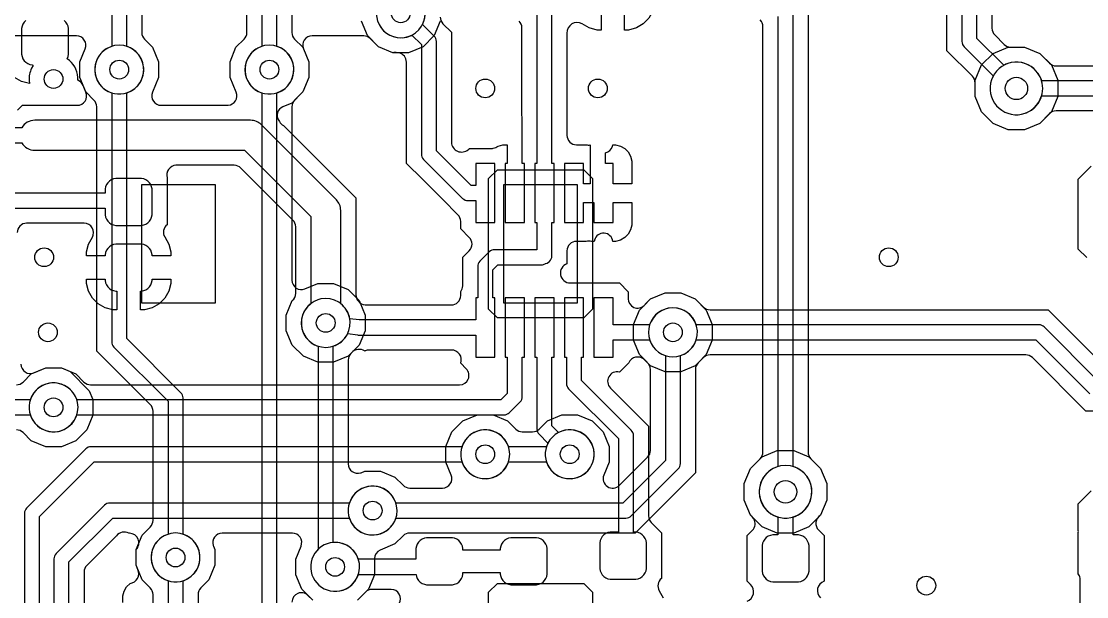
# Model space of a CAD drawing. Header units: millimetres. Extents: x -12.6 to 79.4, y -27 to 65.1.
# Drawn here: x -5.39 to 9.03, y 24.36 to 32.15 of the extents above; entities that cross this region are included whole.
import ezdxf

# ---------------------------------------------------------------- set-up
doc = ezdxf.new("R2010")
doc.units = ezdxf.units.MM

msp = doc.modelspace()

# ---------------------------------------------------------------- linework, layer by layer
at = {"layer": '16_copper'}
for points in [[(7.341, 47.157), (7.341, 31.877, 0.198912), (7.37, 31.805), (7.764, 31.411), (7.758, 31.4), (7.74, 31.357), (7.728, 31.312), (7.722, 31.265), (7.722, 31.219), (7.728, 31.172), (7.74, 31.127), (7.758, 31.084), (7.781, 31.044), (7.809, 31.007), (7.842, 30.974), (7.879, 30.946), (7.92, 30.922), (7.963, 30.905), (8.008, 30.892), (8.054, 30.886), (8.101, 30.886), (8.147, 30.892, 1), (8.008, 31.592), (7.963, 31.579, 0.042154), (7.908, 31.555), (7.544, 31.919), (7.544, 47.157, 0.954409)], [(7.747, 46.96), (7.747, 32.056, 0.198908), (7.784, 31.966), (7.912, 31.838, 0.198917), (8.002, 31.801), (8.188, 31.801), (8.394, 31.716), (8.551, 31.559), (8.636, 31.353), (8.636, 31.131), (8.551, 30.925), (8.394, 30.768), (8.188, 30.683), (7.966, 30.683), (7.761, 30.768), (7.603, 30.925), (7.518, 31.131), (7.518, 31.317, 0.198912), (7.481, 31.407), (7.137, 31.751), (7.137, 46.96, 0.198912)], [(-0.569, 32.156, 0.943616), (0.071, 32.323)], [(5.258, 32.384), (5.258, 26.319, 0.198912), (5.295, 26.229), (5.427, 26.098), (5.512, 25.892), (5.512, 25.67), (5.427, 25.464), (5.27, 25.307), (5.064, 25.222), (4.842, 25.222), (4.636, 25.307), (4.479, 25.464), (4.394, 25.67), (4.394, 25.892), (4.479, 26.098), (4.611, 26.229, 0.198912), (4.648, 26.319), (4.648, 32.079, 0.198912), (4.611, 32.169)], [(0.279, 32.152), (0.198, 31.956), (0.048, 31.806), (-0.148, 31.725), (-0.36, 31.725), (-0.556, 31.806), (-0.666, 31.916, 0.198912), (-0.756, 31.953), (-1.454, 31.953, 0.534518), (-1.571, 31.778), (-1.499, 31.602), (-1.499, 31.39), (-1.58, 31.194), (-1.69, 31.084, 0.198912), (-1.727, 30.994), (-1.727, 28.645, 0.534518), (-1.552, 28.528), (-1.376, 28.6), (-1.164, 28.6), (-0.968, 28.519), (-0.818, 28.369), (-0.737, 28.173), (-0.737, 27.961), (-0.818, 27.765), (-0.928, 27.655, 0.198912), (-0.965, 27.565), (-0.965, 26.158, 0.514611), (-0.797, 26.038), (-0.79, 26.04), (-0.741, 26.06), (-0.529, 26.06), (-0.333, 25.979), (-0.223, 25.869, 0.198912), (-0.133, 25.832), (0.311, 25.832, 0.534518), (0.428, 26.007), (0.356, 26.183), (0.356, 26.395), (0.437, 26.591), (0.587, 26.741), (0.783, 26.822), (0.995, 26.822), (1.191, 26.741), (1.301, 26.631, 0.198912), (1.391, 26.594), (1.53, 26.594, 0.198912), (1.62, 26.631), (1.73, 26.741), (1.926, 26.822), (2.138, 26.822), (2.334, 26.741), (2.484, 26.591), (2.565, 26.395), (2.565, 26.183), (2.493, 26.007, 0.814496), (2.705, 25.869), (3.087, 26.251, 0.198912), (3.124, 26.341), (3.124, 27.438, 0.198912), (3.087, 27.528), (2.977, 27.638), (2.896, 27.834), (2.896, 28.046), (2.977, 28.242), (3.127, 28.392), (3.323, 28.473), (3.535, 28.473), (3.731, 28.392), (3.881, 28.242), (3.962, 28.046), (3.962, 27.834), (3.881, 27.638), (3.771, 27.528, 0.198912), (3.734, 27.438), (3.734, 26.036), (2.92, 25.222), (-0.133, 25.222, 0.198912), (-0.223, 25.185), (-0.333, 25.075), (-0.531, 24.993, 0.303341), (-0.61, 24.875), (-0.61, 24.659), (-0.691, 24.463), (-0.841, 24.313)], [(4.851, 32.216), (4.851, 26.122), (4.838, 26.118), (4.795, 26.101), (4.755, 26.077), (4.718, 26.049), (4.685, 26.016), (4.657, 25.979), (4.633, 25.939), (4.616, 25.896), (4.603, 25.851), (4.597, 25.804), (4.597, 25.758), (4.603, 25.711), (4.616, 25.666), (4.633, 25.623), (4.657, 25.583), (4.685, 25.546), (4.718, 25.513), (4.755, 25.485), (4.795, 25.461), (4.838, 25.444), (4.883, 25.431), (4.93, 25.425), (4.976, 25.425), (5.023, 25.431, 0.782376), (5.055, 26.122), (5.055, 32.258, 0.198912)], [(-4.016, 24.283), (-4.016, 24.372), (-3.999, 24.436), (-3.965, 24.494), (-3.918, 24.541, 0.508194), (-3.812, 24.73), (-3.835, 24.786), (-3.835, 24.998), (-3.754, 25.194), (-3.644, 25.304, 0.198912), (-3.607, 25.394), (-3.607, 26.872, 0.198912), (-3.644, 26.962), (-4.369, 27.687), (-4.369, 30.994, 0.198917), (-4.406, 31.084), (-4.516, 31.194), (-4.597, 31.39), (-4.597, 31.602), (-4.525, 31.778, 0.534518), (-4.642, 31.953), (-8.076, 31.953, 0.198912)], [(-1.93, 23.937), (-1.93, 31.181, 0.943616), (-2.097, 31.821), (-2.138, 31.809, 0.722243), (-2.134, 31.181), (-2.134, 23.937)], [(-5.455, 27.229, 0.198912), (-5.365, 27.266), (-5.255, 27.376), (-5.059, 27.457), (-4.847, 27.457), (-4.728, 27.408), (-4.469, 27.149), (-4.42, 27.03), (-4.42, 26.818), (-4.501, 26.622), (-4.651, 26.472), (-4.847, 26.391), (-5.059, 26.391), (-5.255, 26.472), (-5.365, 26.582, 0.198912), (-5.455, 26.619)], [(-7.705, 26.822), (-5.268, 26.822, 0.943616), (-4.628, 26.989), (-4.64, 27.03, 0.722243), (-5.268, 27.026), (-7.747, 27.026, 0.307277)], [(9.208, 23.897), (8.941, 24.165), (8.941, 24.595, 0.021338), (8.94, 24.606), (8.939, 24.614, 0.104691), (8.915, 24.671), (8.915, 25.229, 0.05266), (8.915, 25.256), (8.915, 25.619), (9.09, 25.794)], [(0.935, 23.389), (0.935, 24.422), (1.054, 24.541), (2.222, 24.541), (2.341, 24.422), (2.341, 23.546, 0.414214)], [(-1.445, 24.313), (-1.51, 24.378, 0.668185), (-1.727, 24.288)]]:
    msp.add_lwpolyline(points, format="xyb", dxfattribs=at)
for points in [[(-3.237, 24.567, 0.773262), (-3.2, 25.207), (-3.2, 27.051, 0.198912), (-3.23, 27.123), (-3.962, 27.855), (-3.962, 31.181, 0.943616), (-4.129, 31.821), (-4.17, 31.809, 0.722243), (-4.166, 31.181), (-4.166, 27.813, 0.198912), (-4.136, 27.741), (-3.404, 27.009), (-3.404, 25.207), (-3.408, 25.205), (-3.448, 25.189), (-3.486, 25.167), (-3.52, 25.141), (-3.551, 25.11), (-3.577, 25.076), (-3.599, 25.038), (-3.615, 24.998), (-3.627, 24.957), (-3.632, 24.914), (-3.632, 24.87), (-3.627, 24.827), (-3.615, 24.786), (-3.599, 24.746), (-3.577, 24.708), (-3.551, 24.674), (-3.52, 24.643), (-3.486, 24.617), (-3.448, 24.595), (-3.408, 24.579), (-3.367, 24.567), (-3.324, 24.562), (-3.28, 24.562)], [(-1.078, 24.44, 0.941985), (-1.168, 25.095), (-1.168, 27.752, 0.943616), (-1.335, 28.392), (-1.376, 28.38, 0.722243), (-1.372, 27.752), (-1.372, 25.003), (-1.392, 24.983), (-1.418, 24.949), (-1.44, 24.911), (-1.456, 24.871), (-1.468, 24.83), (-1.473, 24.787), (-1.473, 24.743), (-1.468, 24.7), (-1.456, 24.659), (-1.44, 24.619), (-1.418, 24.581), (-1.392, 24.547), (-1.361, 24.516), (-1.327, 24.49), (-1.289, 24.468), (-1.249, 24.452), (-1.208, 24.44), (-1.165, 24.435), (-1.121, 24.435)], [(-0.57, 25.202, 0.271945), (-0.32, 25.425), (2.794, 25.425, 0.198912), (2.866, 25.455), (3.501, 26.09, 0.198912), (3.531, 26.162), (3.531, 27.625, 0.943616), (3.364, 28.265), (3.323, 28.253, 0.722243), (3.327, 27.625), (3.327, 26.204), (2.752, 25.629), (-0.32, 25.629), (-0.322, 25.633), (-0.338, 25.673), (-0.36, 25.711), (-0.386, 25.745), (-0.417, 25.776), (-0.451, 25.802), (-0.489, 25.824), (-0.529, 25.84), (-0.57, 25.852), (-0.613, 25.857), (-0.657, 25.857), (-0.7, 25.852), (-0.741, 25.84), (-0.781, 25.824), (-0.819, 25.802), (-0.853, 25.776), (-0.884, 25.745), (-0.91, 25.711), (-0.932, 25.673), (-0.948, 25.633), (-0.96, 25.592), (-0.965, 25.549), (-0.965, 25.505), (-0.96, 25.462), (-0.948, 25.421), (-0.932, 25.381), (-0.91, 25.343), (-0.884, 25.309), (-0.853, 25.278), (-0.819, 25.252), (-0.781, 25.23), (-0.741, 25.214), (-0.7, 25.202), (-0.657, 25.197), (-0.613, 25.197)], [(0.954, 25.964, 0.271945), (1.204, 26.187), (1.717, 26.187, 0.943616), (2.357, 26.354), (2.345, 26.395, 0.722243), (1.717, 26.391), (1.204, 26.391), (1.202, 26.395), (1.186, 26.435), (1.164, 26.473), (1.138, 26.507), (1.107, 26.538), (1.073, 26.564), (1.035, 26.586), (0.995, 26.602), (0.954, 26.614), (0.911, 26.619), (0.867, 26.619), (0.824, 26.614), (0.783, 26.602), (0.743, 26.586), (0.705, 26.564), (0.671, 26.538), (0.64, 26.507), (0.614, 26.473), (0.592, 26.435), (0.576, 26.395), (0.564, 26.354), (0.559, 26.311), (0.559, 26.267), (0.564, 26.224), (0.576, 26.183), (0.592, 26.143), (0.614, 26.105), (0.64, 26.071), (0.671, 26.04), (0.705, 26.014), (0.743, 25.992), (0.783, 25.976), (0.824, 25.964), (0.867, 25.959), (0.911, 25.959)]]:
    msp.add_lwpolyline(points, format="xyb", close=True, dxfattribs=at)
for points in [[(1.054, 28.135), (0.935, 28.254), (0.935, 30.022), (1.054, 30.141), (2.222, 30.141), (2.341, 30.022), (2.341, 28.254), (2.222, 28.135)], [(-2.762, 29.938), (-3.762, 29.938), (-3.762, 28.338), (-2.762, 28.338)], [(2.138, 29.938), (1.138, 29.938), (1.138, 28.338), (2.138, 28.338)]]:
    msp.add_lwpolyline(points, close=True, dxfattribs=at)
msp.add_lwpolyline([(9.031, 28.952), (8.915, 29.067), (8.915, 30.013), (9.09, 30.188)], dxfattribs=at)
at = {"layer": '1_copper'}
for points in [[(-3.759, 41.858), (-3.759, 31.998, 0.198912), (-3.722, 31.908), (-3.612, 31.798), (-3.531, 31.602), (-3.531, 31.39), (-3.614, 31.189, 0.534518), (-3.496, 31.013), (-2.6, 31.013), (-2.59, 31.014, 0.510047), (-2.482, 31.189), (-2.565, 31.39), (-2.565, 31.602), (-2.484, 31.798), (-2.374, 31.908, 0.198912), (-2.337, 31.998), (-2.337, 42.925)], [(-2.134, 42.799), (-2.134, 31.811), (-2.138, 31.809), (-2.178, 31.793), (-2.216, 31.771), (-2.25, 31.745), (-2.281, 31.714), (-2.307, 31.68), (-2.329, 31.642), (-2.345, 31.602), (-2.357, 31.561), (-2.362, 31.518), (-2.362, 31.474), (-2.357, 31.431), (-2.345, 31.39), (-2.329, 31.35), (-2.307, 31.312), (-2.281, 31.278), (-2.25, 31.247), (-2.216, 31.221), (-2.178, 31.199), (-2.138, 31.183), (-2.097, 31.171), (-2.054, 31.166), (-2.01, 31.166), (-1.967, 31.171, 0.773262), (-1.93, 31.811), (-1.93, 42.757)], [(-1.727, 42.62), (-1.727, 31.998, 0.198912), (-1.69, 31.908), (-1.58, 31.798), (-1.499, 31.602), (-1.499, 31.39), (-1.58, 31.194), (-1.73, 31.044), (-1.85, 30.994, 0.475565), (-1.906, 30.805), (-1.896, 30.793, 0.13782), (-1.842, 30.738), (-0.864, 29.759), (-0.864, 28.468, 0.021338), (-0.863, 28.457), (-0.861, 28.448), (-0.86, 28.44), (-0.859, 28.434, 0.409649), (-0.708, 28.31), (0.43, 28.31, 0.414214), (0.557, 28.437), (0.557, 28.491, 0.168562), (0.584, 28.569), (0.584, 28.955), (0.673, 29.044, 0.414219), (0.673, 29.224), (0.557, 29.341), (0.557, 29.44, 0.198912), (0.519, 29.53), (0.313, 29.736), (0.313, 29.736), (0.038, 30.011), (0.038, 30.011), (-0.178, 30.227), (-0.178, 31.598, 0.3458), (-0.275, 31.721), (-0.303, 31.725, 0.095575), (-0.36, 31.725), (-0.556, 31.806), (-0.706, 31.956), (-0.787, 32.152)], [(-4.166, 42.037), (-4.166, 31.811), (-4.17, 31.809), (-4.21, 31.793), (-4.248, 31.771), (-4.282, 31.745), (-4.313, 31.714), (-4.339, 31.68), (-4.361, 31.642), (-4.377, 31.602), (-4.389, 31.561), (-4.394, 31.518), (-4.394, 31.474), (-4.389, 31.431), (-4.377, 31.39), (-4.361, 31.35), (-4.339, 31.312), (-4.313, 31.278), (-4.282, 31.247), (-4.248, 31.221), (-4.21, 31.199), (-4.17, 31.183), (-4.129, 31.171), (-4.086, 31.166), (-4.042, 31.166), (-3.999, 31.171, 0.773262), (-3.962, 31.811), (-3.962, 41.995)], [(1.588, 32.286), (1.588, 30.225), (1.56, 30.225), (1.56, 29.425), (1.588, 29.425), (1.588, 29.058), (1.016, 29.058, 0.198912), (0.944, 29.028), (0.817, 28.901, 0.198912), (0.787, 28.829), (0.787, 28.405), (0.76, 28.405), (0.76, 28.107), (-0.817, 28.107), (-0.944, 28.124, 0.185489), (-1.067, 28.327), (-1.067, 29.591, 0.198912), (-1.126, 29.735), (-2.142, 30.751, 0.198912), (-2.286, 30.81), (-5.207, 30.81, 0.267876), (-5.383, 30.709), (-6.056, 30.709)], [(-6.056, 30.505), (-5.383, 30.505, 0.267816), (-5.207, 30.404), (-2.37, 30.404), (-1.473, 29.507), (-1.473, 28.327, 0.963767), (-1.086, 27.792), (-1.052, 27.818, 0.100458), (-0.972, 27.923), (-0.838, 27.904, 0.03455), (-0.824, 27.903), (0.76, 27.903), (0.76, 27.605), (1.02, 27.605), (1.02, 28.405), (0.991, 28.405), (0.991, 28.787), (1.058, 28.854), (1.651, 28.854, 0.124732), (1.699, 28.867), (1.705, 28.87, 0.38002), (1.791, 28.995), (1.791, 29.425), (1.82, 29.425), (1.82, 30.225), (1.791, 30.225), (1.791, 32.286)], [(-5.327, 32.159), (-5.349, 32.137), (-5.367, 32.111), (-5.379, 32.082), (-5.385, 32.051), (-5.385, 31.703), (-5.379, 31.672), (-5.367, 31.643), (-5.349, 31.617), (-5.327, 31.595), (-5.301, 31.578), (-5.272, 31.566), (-5.242, 31.559, -0.001438), (-5.228, 31.553), (-5.25, 31.515, 0.131652), (-5.283, 31.347), (-5.278, 31.306), (-5.28, 31.306), (-5.385, 31.334), (-5.482, 31.389, 0.284787)], [(-5.44, 30.949), (-5.375, 31.013), (-4.632, 31.013, 0.534518), (-4.514, 31.189), (-4.552, 31.281, 0.202241), (-4.623, 31.351), (-4.623, 31.391, 0.231844), (-4.768, 31.643), (-4.756, 31.672), (-4.75, 31.703), (-4.75, 32.051), (-4.756, 32.082), (-4.768, 32.111), (-4.785, 32.137), (-4.807, 32.159)], [(0.279, 32.208, 0.198912), (0.317, 32.118), (0.432, 32.003), (0.432, 30.532, 0.632143), (0.645, 30.403), (0.667, 30.42, 0.018696), (0.676, 30.428), (0.97, 30.428, 0.033478), (0.987, 30.43), (0.998, 30.431, 0.124039), (1.062, 30.462), (1.126, 30.479), (1.188, 30.479), (1.188, 30.225), (1.16, 30.225), (1.16, 29.425), (1.42, 29.425), (1.42, 30.225), (1.391, 30.225), (1.391, 30.841, 0.087576), (1.385, 30.876), (1.385, 32.063, 0.198912), (1.348, 32.153)], [(2.457, 32.286), (2.457, 32.032), (2.402, 32.032), (2.297, 32.06), (2.201, 32.116, 0.590598), (1.995, 31.99), (1.995, 30.606, 0.414214), (2.122, 30.479), (2.253, 30.479, 0.108295), (2.311, 30.476), (2.311, 29.952), (2.22, 29.952), (2.22, 30.225), (1.96, 30.225), (1.96, 29.425), (2.22, 29.425), (2.22, 29.698), (2.36, 29.698), (2.36, 29.425), (2.62, 29.425), (2.62, 29.698), (2.874, 29.698), (2.874, 29.392), (2.856, 29.327), (2.823, 29.269), (2.776, 29.222), (2.718, 29.188), (2.653, 29.171), (2.616, 29.171, 0.828701), (2.367, 29.188), (2.366, 29.18), (2.364, 29.171), (2.326, 29.171, 0.138118), (2.253, 29.171), (2.122, 29.171, 0.414214), (1.995, 29.044), (1.995, 28.869, 0.845594), (2.041, 28.608), (2.704, 28.608), (2.823, 28.489), (2.823, 28.395, 0.668185), (3.04, 28.305), (3.127, 28.392), (3.323, 28.473), (3.535, 28.473), (3.731, 28.392), (3.841, 28.282, 0.198912), (3.931, 28.245), (8.508, 28.245), (9.233, 27.52, 0.198912)], [(16.048, 30.937), (8.615, 30.937, 0.198912), (8.525, 30.9), (8.394, 30.768), (8.188, 30.683), (7.966, 30.683), (7.761, 30.768), (7.603, 30.925), (7.518, 31.131), (7.518, 31.353), (7.603, 31.559), (7.761, 31.716), (7.966, 31.801), (8.188, 31.801), (8.394, 31.716), (8.525, 31.584, 0.198912), (8.615, 31.547), (16.048, 31.547, 0.198912)], [(16.245, 31.344), (8.418, 31.344), (8.415, 31.357), (8.397, 31.4), (8.374, 31.44), (8.345, 31.477), (8.312, 31.51), (8.275, 31.538), (8.235, 31.562), (8.192, 31.579), (8.147, 31.592), (8.101, 31.598), (8.054, 31.598), (8.008, 31.592), (7.963, 31.579), (7.92, 31.562), (7.879, 31.538), (7.842, 31.51), (7.809, 31.477), (7.781, 31.44), (7.758, 31.4), (7.74, 31.357), (7.728, 31.312), (7.722, 31.265), (7.722, 31.219), (7.728, 31.172), (7.74, 31.127), (7.758, 31.084), (7.781, 31.044), (7.809, 31.007), (7.842, 30.974), (7.879, 30.946), (7.92, 30.922), (7.963, 30.905), (8.008, 30.892), (8.054, 30.886), (8.101, 30.886), (8.147, 30.892, 0.278054), (8.418, 31.14), (16.245, 31.14, 0.954409)], [(-5.394, 27.509, 0.534518), (-5.218, 27.391), (-5.059, 27.457), (-4.847, 27.457), (-4.651, 27.376), (-4.541, 27.266, 0.198912), (-4.451, 27.229), (0.542, 27.229, 0.668185), (0.632, 27.446), (0.557, 27.521, 0.534007), (0.43, 27.7), (-0.679, 27.7, 0.095774), (-0.734, 27.688), (-0.738, 27.685, 0.386495), (-0.923, 27.66), (-0.968, 27.615), (-1.164, 27.534), (-1.376, 27.534), (-1.572, 27.615), (-1.722, 27.765), (-1.803, 27.961), (-1.803, 28.173), (-1.722, 28.369, 0.223848), (-1.676, 28.468), (-1.676, 29.37, 0.198912), (-1.714, 29.46), (-2.417, 30.163, 0.198912), (-2.507, 30.201), (-3.296, 30.201, 0.47649), (-3.416, 30.033), (-3.416, 29.397, 0.379143), (-3.449, 29.231), (-3.394, 29.134), (-3.366, 29.029), (-3.366, 28.975), (-3.62, 28.975), (-3.62, 28.991), (-3.626, 29.021), (-3.638, 29.05), (-3.655, 29.076), (-3.677, 29.098), (-3.703, 29.116), (-3.732, 29.128), (-3.763, 29.134), (-4.111, 29.134), (-4.142, 29.128), (-4.171, 29.116), (-4.197, 29.098), (-4.219, 29.076), (-4.236, 29.05), (-4.248, 29.021), (-4.255, 28.991), (-4.255, 28.975), (-4.508, 28.975), (-4.508, 29.029), (-4.48, 29.134), (-4.428, 29.226, 0.577347), (-4.538, 29.416), (-5.318, 29.416, 0.414214), (-5.445, 29.289)], [(9.186, 27.28), (8.454, 28.012, 0.198912), (8.382, 28.042), (3.744, 28.042, 0.727923), (3.114, 28.042), (2.62, 28.042), (2.62, 28.405), (2.36, 28.405), (2.36, 27.605), (2.62, 27.605), (2.62, 27.838), (3.114, 27.838, 0.727923), (3.744, 27.838), (8.34, 27.838), (9.072, 27.106, 0.198912)], [(45.345, 26.873), (9.018, 26.873), (8.293, 27.598, 0.198912), (8.203, 27.635), (3.931, 27.635, 0.198912), (3.841, 27.598), (3.731, 27.488), (3.535, 27.407), (3.323, 27.407), (3.127, 27.488), (3.04, 27.575, 0.483456), (2.831, 27.529), (2.704, 27.402, 0.758811), (2.583, 27.185), (2.883, 26.885), (3.099, 26.669), (3.099, 25.455, 0.198912), (3.136, 25.365), (3.276, 25.225), (3.276, 24.608, 0.379162), (3.243, 24.442), (3.298, 24.346)], [(4.432, 24.299, 0.5608), (4.478, 24.525), (4.432, 24.571), (4.432, 25.188), (4.504, 25.26, 0.345802), (4.523, 25.416), (4.506, 25.438, 0.065737), (4.479, 25.464), (4.394, 25.67), (4.394, 25.892), (4.479, 26.098), (4.636, 26.255), (4.842, 26.34), (5.064, 26.34), (5.27, 26.255), (5.427, 26.098), (5.512, 25.892), (5.512, 25.67), (5.427, 25.464, 0.496052), (5.402, 25.26), (5.474, 25.188), (5.474, 24.571, 0.56081), (5.428, 24.345)], [(-3.607, 22.729), (-3.607, 24.39, 0.198912), (-3.644, 24.48), (-3.754, 24.59), (-3.835, 24.786), (-3.835, 24.998, 0.64562), (-3.925, 25.221), (-3.933, 25.222, 0.349445), (-4.102, 25.185), (-4.503, 24.784, 0.198912), (-4.54, 24.694), (-4.54, 22.556)], [(-1.445, 24.313), (-1.595, 24.463), (-1.676, 24.659), (-1.676, 24.871), (-1.604, 25.047, 0.534518), (-1.721, 25.222), (-2.671, 25.222, 0.514611), (-2.791, 25.054), (-2.789, 25.047), (-2.769, 24.998), (-2.769, 24.786), (-2.85, 24.59), (-2.96, 24.48, 0.198912), (-2.997, 24.39), (-2.997, 22.124, 0.668179)], [(-0.274, 24.27, 0.577785), (-0.383, 24.46), (-0.641, 24.46, 0.198912), (-0.731, 24.423), (-0.841, 24.313)]]:
    msp.add_lwpolyline(points, format="xyb", dxfattribs=at)
for points in [[(1.02, 30.225), (0.76, 30.225), (0.76, 29.927), (0.697, 29.927), (0.229, 30.395), (0.229, 31.877, 0.198912), (0.199, 31.949), (0.04, 32.107, 0.94362), (-0.529, 32.442), (-0.551, 32.404, 0.722243), (-0.103, 31.964), (0.025, 31.835), (0.025, 30.353, 0.198912), (0.055, 30.281), (0.583, 29.753, 0.198912), (0.655, 29.723), (0.76, 29.723), (0.76, 29.425), (1.02, 29.425)], [(2.515, 30.225), (2.515, 30.369, 0.287003), (2.613, 30.462), (2.613, 30.466, -0.005519), (2.615, 30.479), (2.653, 30.479), (2.718, 30.462), (2.776, 30.428), (2.823, 30.381), (2.856, 30.323), (2.874, 30.258), (2.874, 29.952), (2.62, 29.952), (2.62, 30.225)], [(-4.888, 26.599, 0.271945), (-4.638, 26.822), (1.143, 26.822, 0.198912), (1.215, 26.852), (1.362, 26.999, 0.198912), (1.391, 27.071), (1.391, 27.605), (1.42, 27.605), (1.42, 28.405), (1.16, 28.405), (1.16, 27.605), (1.188, 27.605), (1.188, 27.113), (1.101, 27.026), (-4.638, 27.026), (-4.64, 27.03), (-4.656, 27.07), (-4.678, 27.108), (-4.704, 27.142), (-4.735, 27.173), (-4.769, 27.199), (-4.807, 27.221), (-4.847, 27.237), (-4.888, 27.249), (-4.931, 27.254), (-4.975, 27.254), (-5.018, 27.249), (-5.059, 27.237), (-5.099, 27.221), (-5.137, 27.199), (-5.171, 27.173), (-5.202, 27.142), (-5.228, 27.108), (-5.25, 27.07), (-5.266, 27.03), (-5.278, 26.989), (-5.283, 26.946), (-5.283, 26.902), (-5.278, 26.859), (-5.266, 26.818), (-5.25, 26.778), (-5.228, 26.74), (-5.202, 26.706), (-5.171, 26.675), (-5.137, 26.649), (-5.099, 26.627), (-5.059, 26.611), (-5.018, 26.599), (-4.975, 26.594), (-4.931, 26.594)], [(2.097, 25.964, 1), (1.967, 26.614), (1.926, 26.602, 0.036468), (1.881, 26.583), (1.791, 26.673), (1.791, 27.605), (1.82, 27.605), (1.82, 28.405), (1.56, 28.405), (1.56, 27.605), (1.588, 27.605), (1.588, 26.631, 0.198912), (1.618, 26.559), (1.738, 26.44), (1.735, 26.435), (1.719, 26.395), (1.707, 26.354), (1.702, 26.311), (1.702, 26.267), (1.707, 26.224), (1.719, 26.183), (1.735, 26.143), (1.757, 26.105), (1.783, 26.071), (1.814, 26.04), (1.848, 26.014), (1.886, 25.992), (1.926, 25.976), (1.967, 25.964), (2.01, 25.959), (2.054, 25.959)], [(2.96, 24.605), (2.989, 24.617), (3.015, 24.635), (3.037, 24.657), (3.054, 24.683), (3.066, 24.712), (3.073, 24.742), (3.073, 25.091), (3.066, 25.122), (3.054, 25.151), (3.037, 25.177), (3.015, 25.199), (2.989, 25.216), (2.96, 25.228), (2.929, 25.234), (2.896, 25.234), (2.896, 26.543, 0.198912), (2.866, 26.615), (2.191, 27.289), (2.191, 27.605), (2.22, 27.605), (2.22, 28.405), (1.96, 28.405), (1.96, 27.605), (1.988, 27.605), (1.988, 27.247, 0.198912), (2.018, 27.175), (2.692, 26.501), (2.692, 25.234), (2.581, 25.234), (2.55, 25.228), (2.521, 25.216), (2.495, 25.199), (2.473, 25.177), (2.456, 25.151), (2.444, 25.122), (2.438, 25.091), (2.438, 24.742), (2.444, 24.712), (2.456, 24.683), (2.473, 24.657), (2.495, 24.635), (2.521, 24.617), (2.55, 24.605), (2.581, 24.599), (2.929, 24.599)], [(-5.135, 17.361), (-5.144, 17.361), (-5.144, 25.447), (-4.403, 26.187), (0.574, 26.187, 0.943616), (1.214, 26.354), (1.202, 26.395, 0.722243), (0.574, 26.391), (-4.445, 26.391, 0.198912), (-4.517, 26.361), (-5.317, 25.561, 0.198912), (-5.347, 25.489), (-5.347, 17.361), (-5.355, 17.361), (-5.355, 16.661), (-5.135, 16.661)], [(5.158, 24.568), (5.187, 24.58), (5.213, 24.597), (5.235, 24.619), (5.252, 24.645), (5.264, 24.674), (5.271, 24.705), (5.271, 25.054), (5.264, 25.084), (5.252, 25.113), (5.235, 25.139), (5.213, 25.161), (5.187, 25.179), (5.158, 25.191), (5.127, 25.197), (5.055, 25.197), (5.055, 25.44, 0.954409), (4.883, 26.131), (4.838, 26.118, 0.730917), (4.851, 25.44), (4.851, 25.197), (4.779, 25.197), (4.748, 25.191), (4.719, 25.179), (4.693, 25.161), (4.671, 25.139), (4.654, 25.113), (4.642, 25.084), (4.636, 25.054), (4.636, 24.705), (4.642, 24.674), (4.654, 24.645), (4.671, 24.619), (4.693, 24.597), (4.719, 24.58), (4.748, 24.568), (4.779, 24.562), (5.127, 24.562)], [(-4.735, 17.361), (-4.744, 17.361), (-4.744, 24.831), (-4.149, 25.425), (-0.95, 25.425, 0.943616), (-0.31, 25.592), (-0.322, 25.633, 0.722243), (-0.95, 25.629), (-4.191, 25.629, 0.198912), (-4.263, 25.599), (-4.917, 24.945, 0.198912), (-4.947, 24.873), (-4.947, 17.361), (-4.955, 17.361), (-4.955, 16.661), (-4.735, 16.661)], [(-3.935, 17.361), (-3.944, 17.361), (-3.944, 20.932), (-3.23, 21.645, 0.198912), (-3.2, 21.717), (-3.2, 24.577, 0.943616), (-3.367, 25.217), (-3.408, 25.205, 0.722243), (-3.404, 24.577), (-3.404, 21.759), (-4.117, 21.046, 0.198912), (-4.147, 20.974), (-4.147, 17.361), (-4.155, 17.361), (-4.155, 16.661), (-3.935, 16.661)], [(-1.078, 24.44, 0.271945), (-0.828, 24.663), (-0.047, 24.663), (-0.042, 24.635), (-0.03, 24.607), (-0.012, 24.581), (0.01, 24.558), (0.036, 24.541), (0.065, 24.529), (0.095, 24.523), (0.444, 24.523), (0.475, 24.529), (0.504, 24.541), (0.53, 24.558), (0.552, 24.581), (0.569, 24.607), (0.581, 24.635), (0.587, 24.666), (0.587, 24.688), (1.093, 24.688), (1.093, 24.666), (1.099, 24.635), (1.111, 24.607), (1.129, 24.581), (1.151, 24.558), (1.177, 24.541), (1.206, 24.529), (1.236, 24.523), (1.585, 24.523), (1.616, 24.529), (1.645, 24.541), (1.671, 24.558), (1.693, 24.581), (1.71, 24.607), (1.722, 24.635), (1.728, 24.666), (1.728, 25.015), (1.722, 25.046), (1.71, 25.074), (1.693, 25.1), (1.671, 25.123), (1.645, 25.14), (1.616, 25.152), (1.585, 25.158), (1.236, 25.158), (1.206, 25.152), (1.177, 25.14), (1.151, 25.123), (1.129, 25.1), (1.111, 25.074), (1.099, 25.046), (1.093, 25.015), (1.093, 24.993), (0.587, 24.993), (0.587, 25.015), (0.581, 25.046), (0.569, 25.074), (0.552, 25.1), (0.53, 25.123), (0.504, 25.14), (0.475, 25.152), (0.444, 25.158), (0.095, 25.158), (0.065, 25.152), (0.036, 25.14), (0.01, 25.123), (-0.012, 25.1), (-0.03, 25.074), (-0.042, 25.046), (-0.048, 25.015), (-0.048, 24.867), (-0.828, 24.867), (-0.83, 24.871), (-0.846, 24.911), (-0.868, 24.949), (-0.894, 24.983), (-0.925, 25.014), (-0.959, 25.04), (-0.997, 25.062), (-1.037, 25.078), (-1.078, 25.09), (-1.121, 25.095), (-1.165, 25.095), (-1.208, 25.09), (-1.249, 25.078), (-1.289, 25.062), (-1.327, 25.04), (-1.361, 25.014), (-1.392, 24.983), (-1.418, 24.949), (-1.44, 24.911), (-1.456, 24.871), (-1.468, 24.83), (-1.473, 24.787), (-1.473, 24.743), (-1.468, 24.7), (-1.456, 24.659), (-1.44, 24.619), (-1.418, 24.581), (-1.392, 24.547), (-1.361, 24.516), (-1.327, 24.49), (-1.289, 24.468), (-1.249, 24.452), (-1.208, 24.44), (-1.165, 24.435), (-1.121, 24.435)]]:
    msp.add_lwpolyline(points, format="xyb", close=True, dxfattribs=at)
for points in [[(2.774, 32.032), (2.774, 32.286), (2.79, 32.286), (2.821, 32.292), (2.849, 32.304), (2.875, 32.322), (2.898, 32.344), (2.915, 32.37), (2.927, 32.399), (2.933, 32.429), (2.933, 32.445), (3.187, 32.445), (3.187, 32.391), (3.159, 32.286), (3.105, 32.192), (3.028, 32.115), (2.934, 32.06), (2.829, 32.032)], [(-4.15, 28.245), (-4.255, 28.273), (-4.349, 28.327), (-4.426, 28.404), (-4.48, 28.498), (-4.508, 28.603), (-4.508, 28.658), (-4.255, 28.658), (-4.255, 28.642), (-4.248, 28.611), (-4.236, 28.582), (-4.219, 28.556), (-4.197, 28.534), (-4.171, 28.517), (-4.142, 28.505), (-4.111, 28.499), (-4.096, 28.499), (-4.096, 28.245)], [(-3.778, 28.245), (-3.778, 28.499), (-3.763, 28.499), (-3.732, 28.505), (-3.703, 28.517), (-3.677, 28.534), (-3.655, 28.556), (-3.638, 28.582), (-3.626, 28.611), (-3.62, 28.642), (-3.62, 28.658), (-3.366, 28.658), (-3.366, 28.603), (-3.394, 28.498), (-3.448, 28.404), (-3.525, 28.327), (-3.619, 28.273), (-3.724, 28.245)]]:
    msp.add_lwpolyline(points, close=True, dxfattribs=at)
msp.add_lwpolyline([(-5.648, 29.62), (-4.255, 29.62), (-4.255, 29.531), (-4.248, 29.5), (-4.236, 29.471), (-4.219, 29.445), (-4.197, 29.423), (-4.171, 29.406), (-4.142, 29.394), (-4.111, 29.388), (-3.763, 29.388), (-3.732, 29.394), (-3.703, 29.406), (-3.677, 29.423), (-3.655, 29.445), (-3.638, 29.471), (-3.626, 29.5), (-3.62, 29.531), (-3.62, 29.88), (-3.626, 29.91), (-3.638, 29.939), (-3.655, 29.965), (-3.677, 29.987), (-3.703, 30.005), (-3.732, 30.017), (-3.763, 30.023), (-4.111, 30.023), (-4.142, 30.017), (-4.171, 30.005), (-4.197, 29.987), (-4.219, 29.965), (-4.236, 29.939), (-4.248, 29.91), (-4.255, 29.88), (-4.255, 29.823), (-5.648, 29.823)], dxfattribs=at)
at = {"layer": 'drills_via_1_16'}
for centre, radius in [((-0.254, 32.258), 0.127), ((-4.064, 31.496), 0.127), ((-2.032, 31.496), 0.127), ((-4.953, 31.369), 0.127), ((0.889, 31.242), 0.127), ((2.413, 31.242), 0.127), ((8.077, 31.242), 0.152), ((-5.08, 28.956), 0.127), ((6.35, 28.956), 0.127), ((-1.27, 28.067), 0.127), ((-5.029, 27.94), 0.127), ((3.429, 27.94), 0.127), ((-4.953, 26.924), 0.127), ((0.889, 26.289), 0.127), ((2.032, 26.289), 0.127), ((4.953, 25.781), 0.152), ((-0.635, 25.527), 0.127), ((-3.302, 24.892), 0.127), ((-1.143, 24.765), 0.127), ((6.858, 24.511), 0.127)]:
    msp.add_circle(centre, radius, dxfattribs=at)

doc.saveas('drawing.dxf')
